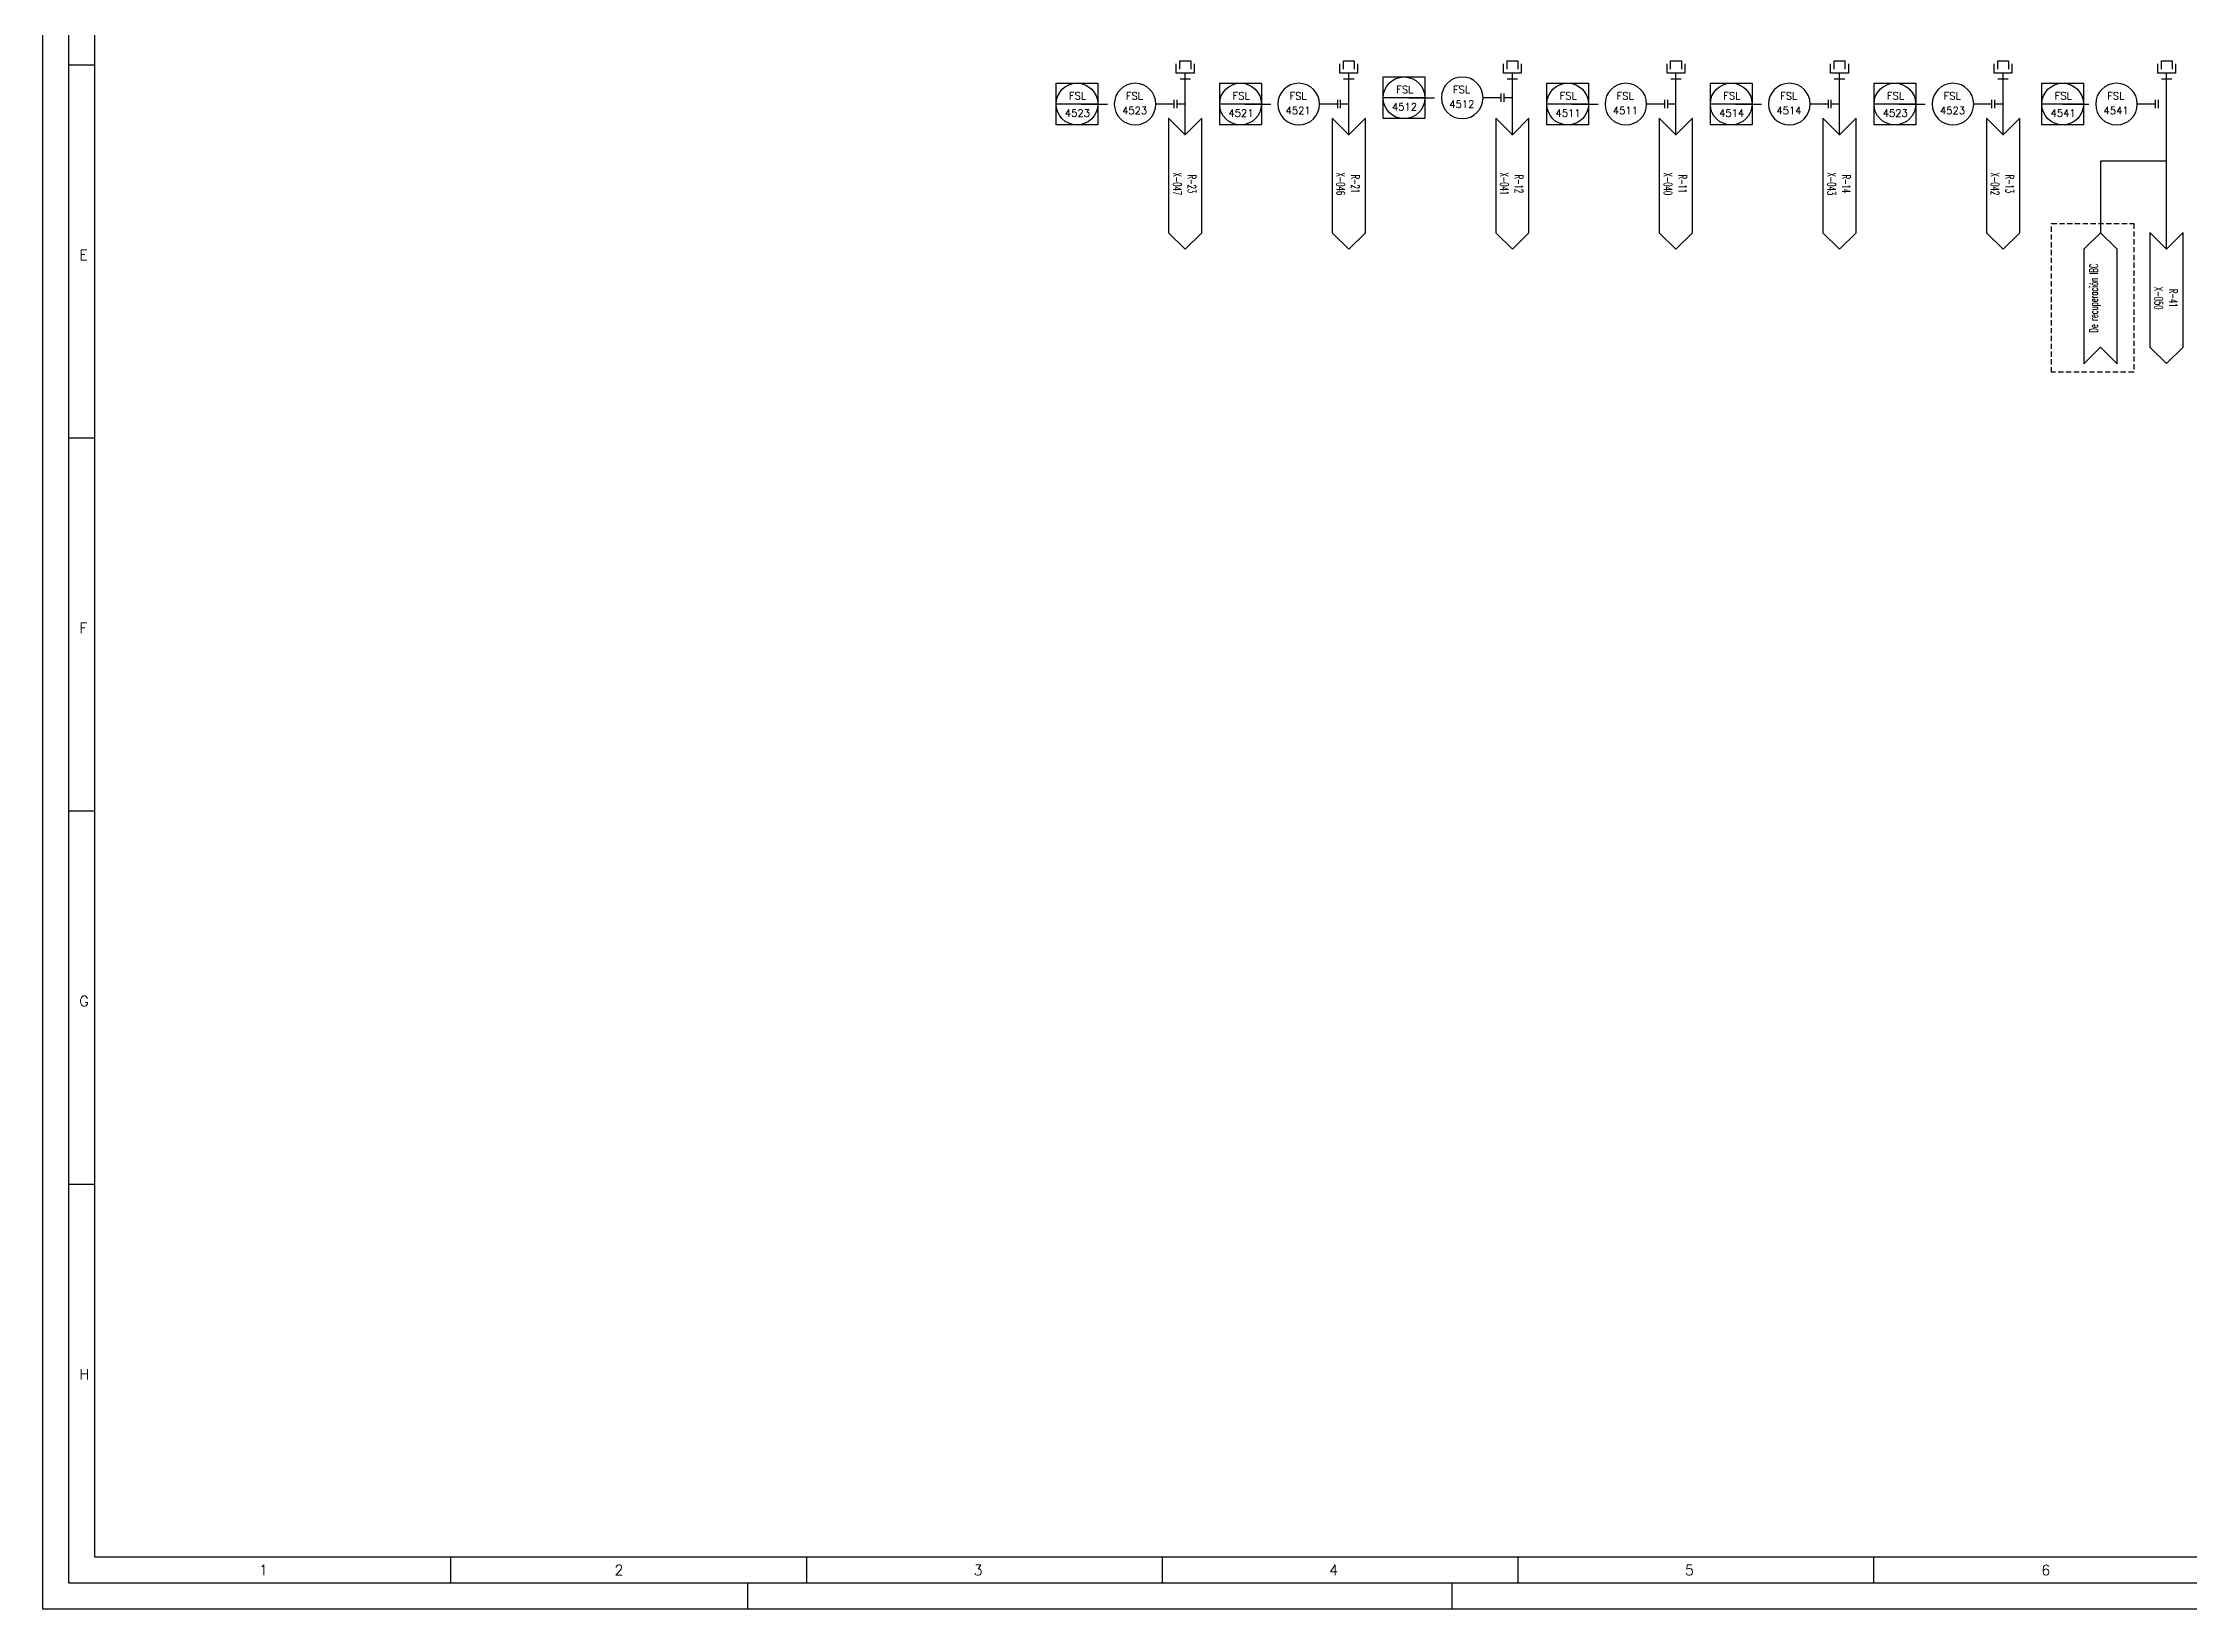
# Model space of a CAD drawing. Header units: millimetres. Extents: x 8 to 428, y 3 to 300.
# Drawn here: x 7.8 to 213.9, y 3.3 to 153.7 of the extents above; entities that cross this region are included whole.
import ezdxf
from ezdxf.enums import TextEntityAlignment as Align

# ---------------------------------------------------------------- set-up
doc = ezdxf.new("R2010")
doc.units = ezdxf.units.MM
doc.linetypes.add('TRAZOS', pattern=[0.75, 0.5, -0.25])
for name, color, linetype in [('CAJETIN', 1, 'Continuous'), ('FORMATO', 7, 'Continuous'), ('INSTRUMENTOS', 1, 'Continuous'), ('TEX', 7, 'Continuous'), ('TUBERIA', 5, 'Continuous'), ('VALVULAS Y ACCESORIOS', 1, 'Continuous')]:
    doc.layers.add(name, color=color, linetype=linetype)
doc.layers.add('TUBERÍA2', color=1, linetype='TRAZOS', true_color=0xff0000)
doc.styles.add('PY', font='ROMANS.shx')
doc.styles.add('PY1', font='ROMANS.shx', dxfattribs={"width": 0.8})

# ---------------------------------------------------------------- blocks, each defined once
blk = doc.blocks.new('BANDERA DE FLUJO')
at = {"layer": 'TEX', "color": 1, "ltscale": 0.1, "flags": 128}
blk.add_lwpolyline([(-4, 4), (-31.46, 4), (-27.46, 0), (-31.46, -4), (-4, -4), (0, 0)], close=True, dxfattribs=at)
at = {"layer": 'TEX', "style": 'PY1', "width": 0.8}
for tag, p in [('ETIQUETA-LINEA-1', (-15.73, 0.61)), ('ETIQUETA-LINEA-2', (-15.73, -2.91))]:
    blk.add_attdef(tag, text='', height=2, dxfattribs=at).set_placement(p, align=Align.CENTER)
blk = doc.blocks.new('SEÑAL CIR')
at = {"color": 1}
blk.add_circle((0, 5.7), 5.7, dxfattribs=at)
at = {"layer": 'INSTRUMENTOS', "linetype": 'Continuous', "style": 'PY', "flags": 4}
for p in [(0.18, 6.94), (0.13, 2.95)]:
    blk.add_attdef('---', text='', height=2, dxfattribs=at).set_placement(p, align=Align.CENTER)
blk = doc.blocks.new('SEÑAL CIRCU MARCO')
at = {"color": 1, "linetype": 'Continuous', "ltscale": 0.5}
blk.add_line((5.7, 5.7), (-5.7, 5.7), dxfattribs=at)
at = {"color": 1, "flags": 128}
blk.add_lwpolyline([(5.7, 0), (-5.7, 0), (-5.7, 11.4), (5.7, 11.4)], close=True, dxfattribs=at)
at = {"color": 1}
blk.add_circle((0, 5.7), 5.7, dxfattribs=at)
at = {"style": 'PY'}
for tag, p in [('XXX', (0.18, 7.98)), ('YYY', (0.13, 3.24))]:
    blk.add_attdef(tag, text='', height=2, dxfattribs=at).set_placement(p, align=Align.MIDDLE)
blk = doc.blocks.new('MARCO-A1')
at = {"layer": 'FORMATO', "color": 5}
for p, q in [((5, 297), (10, 297)), ((5, 225.25), (10, 225.25)), ((5, 153.5), (10, 153.5)), ((5, 81.75), (10, 81.75)), ((78.42, 10), (78.42, 5)), ((146.83, 10), (146.83, 5)), ((215.25, 10), (215.25, 5)), ((283.67, 10), (283.67, 5)), ((352.08, 10), (352.08, 5))]:
    blk.add_line(p, q, dxfattribs=at)
at = {"layer": 'FORMATO', "color": 1, "linetype": 'Continuous'}
for p, q in [((135.5, 5), (135.5, 0)), ((271, 5), (271, 0))]:
    blk.add_line(p, q, dxfattribs=at)
at = {"layer": 'FORMATO', "color": 1}
blk.add_lwpolyline([(0, 594), (841, 594), (841, 0), (0, 0)], close=True, dxfattribs=at)
at = {"layer": 'FORMATO', "color": 5}
blk.add_lwpolyline([(5, 589), (836, 589), (836, 5), (5, 5)], close=True, dxfattribs=at)
at = {"layer": 'FORMATO', "color": 8, "linetype": 'Continuous'}
blk.add_lwpolyline([(10, 584), (831, 584), (831, 10), (10, 10)], close=True, dxfattribs=at)
at = {"layer": 'FORMATO', "color": 1, "style": 'PY'}
for s, p in [('E', (7, 259.42)), ('F', (7, 187.67)), ('G', (7, 115.92)), ('H', (7, 44.17)), ('1', (41.52, 6.5)), ('2', (109.93, 6.5)), ('3', (178.99, 6.5)), ('4', (247.4, 6.5)), ('5', (315.82, 6.5)), ('6', (384.34, 6.5))]:
    blk.add_text(s, height=2, dxfattribs=at).set_placement(p)

msp = doc.modelspace()

# ---------------------------------------------------------------- linework, layer by layer
at = {"color": 1}
for p, q in [((117.02, 150.23), (118.02, 150.23)), ((132.73, 150.23), (133.74, 150.23)), ((148.44, 150.23), (149.45, 150.23)), ((164.15, 150.23), (165.16, 150.23)), ((179.86, 150.23), (180.87, 150.23)), ((195.58, 150.23), (196.58, 150.23)), ((211.29, 150.23), (212.29, 150.23)), ((116.46, 147.81), (114.71, 147.81)), ((132.17, 147.81), (130.42, 147.81)), ((147.88, 148.41), (146.13, 148.41)), ((163.59, 147.81), (161.84, 147.81)), ((179.3, 147.81), (177.55, 147.81)), ((195.01, 147.81), (193.26, 147.81)), ((210.72, 147.81), (208.97, 147.81))]:
    msp.add_line(p, q, dxfattribs=at)
at = {"color": 1, "flags": 128}
for points in [[(118.37, 151.67), (118.37, 150.77), (116.66, 150.77), (116.66, 151.67)], [(117.52, 144.84), (117.52, 150.77)], [(134.08, 151.67), (134.08, 150.77), (132.37, 150.77), (132.37, 151.67)], [(133.23, 144.84), (133.23, 150.77)], [(149.8, 151.67), (149.8, 150.77), (148.09, 150.77), (148.09, 151.67)], [(148.94, 144.84), (148.94, 150.77)], [(165.51, 151.67), (165.51, 150.77), (163.8, 150.77), (163.8, 151.67)], [(164.65, 144.84), (164.65, 150.77)], [(181.22, 151.67), (181.22, 150.77), (179.51, 150.77), (179.51, 151.67)], [(180.36, 144.84), (180.36, 150.77)], [(196.93, 151.67), (196.93, 150.77), (195.22, 150.77), (195.22, 151.67)], [(196.07, 144.84), (196.07, 150.77)], [(212.64, 151.67), (212.64, 150.77), (210.93, 150.77), (210.93, 151.67)], [(211.78, 133.86), (211.78, 150.77)]]:
    msp.add_lwpolyline(points, dxfattribs=at)
at = {"layer": 'CAJETIN', "color": 1, "linetype": 'TRAZOS', "ltscale": 5}
for p, q in [((107.54, 147.81), (110.71, 147.81)), ((123.25, 147.81), (126.42, 147.81)), ((138.96, 148.41), (142.13, 148.41)), ((154.67, 147.81), (157.84, 147.81)), ((170.38, 147.81), (173.55, 147.81)), ((186.09, 147.81), (189.26, 147.81)), ((201.8, 147.81), (204.97, 147.81))]:
    msp.add_line(p, q, dxfattribs=at)
at = {"layer": 'INSTRUMENTOS', "color": 1, "ltscale": 0.1, "flags": 128}
for points in [[(117.01, 151.17), (117.01, 151.95), (118.05, 151.95), (118.05, 151.17)], [(132.72, 151.17), (132.72, 151.95), (133.76, 151.95), (133.76, 151.17)], [(148.43, 151.17), (148.43, 151.95), (149.47, 151.95), (149.47, 151.17)], [(164.14, 151.17), (164.14, 151.95), (165.18, 151.95), (165.18, 151.17)], [(179.85, 151.17), (179.85, 151.95), (180.89, 151.95), (180.89, 151.17)], [(195.57, 151.17), (195.57, 151.95), (196.6, 151.95), (196.6, 151.17)], [(211.28, 151.17), (211.28, 151.95), (212.31, 151.95), (212.31, 151.17)]]:
    msp.add_lwpolyline(points, dxfattribs=at)
at = {"layer": 'TUBERIA', "linetype": 'Continuous'}
for p, q in [((117.52, 147.81), (116.73, 147.81)), ((133.23, 147.81), (132.44, 147.81)), ((148.94, 148.41), (148.15, 148.41)), ((164.65, 147.81), (163.86, 147.81)), ((180.36, 147.81), (179.57, 147.81)), ((196.07, 147.81), (195.28, 147.81)), ((211.78, 142.32), (210.99, 142.32))]:
    msp.add_line(p, q, dxfattribs=at)
at = {"layer": 'TUBERIA'}
for p, q in [((211.78, 142.32), (205.43, 142.32)), ((205.43, 142.32), (205.43, 135.46))]:
    msp.add_line(p, q, dxfattribs=at)
at = {"layer": 'TUBERÍA2', "color": 2}
msp.add_lwpolyline([(200.73, 136.33), (208.62, 136.33), (208.62, 122.05), (200.73, 122.05)], close=True, dxfattribs=at)
at = {"layer": 'VALVULAS Y ACCESORIOS', "ltscale": 0.1}
for p, q in [((147.88, 148.01), (147.88, 148.81)), ((148.15, 148.01), (148.15, 148.81)), ((116.46, 147.41), (116.46, 148.21)), ((116.73, 147.41), (116.73, 148.21)), ((132.17, 147.41), (132.17, 148.21)), ((132.44, 147.41), (132.44, 148.21)), ((163.59, 147.41), (163.59, 148.21)), ((163.86, 147.41), (163.86, 148.21)), ((179.3, 147.41), (179.3, 148.21)), ((179.57, 147.41), (179.57, 148.21)), ((195.01, 147.41), (195.01, 148.21)), ((195.28, 147.41), (195.28, 148.21)), ((210.72, 147.41), (210.72, 148.21)), ((210.99, 147.41), (210.99, 148.21))]:
    msp.add_line(p, q, dxfattribs=at)

# ---------------------------------------------------------------- block references
at = {"xscale": 0.499409123998651, "yscale": 0.499409123998651, "zscale": 0.499409123998651}
msp.add_blockref('MARCO-A1', (7.8, 3.27), dxfattribs=at)
at = {"xscale": 0.3511153654362715, "yscale": 0.3511153654362715, "zscale": 0.3511153654362715}
for p, values in [((107.12, 145.81), {'XXX': 'FSL', 'YYY': '4523'}), ((122.83, 145.81), {'XXX': 'FSL', 'YYY': '4521'}), ((138.54, 146.41), {'XXX': 'FSL', 'YYY': '4512'}), ((154.25, 145.81), {'XXX': 'FSL', 'YYY': '4511'}), ((169.96, 145.81), {'XXX': 'FSL', 'YYY': '4514'}), ((185.68, 145.81), {'XXX': 'FSL', 'YYY': '4523'}), ((201.8, 145.81), {'XXX': 'FSL', 'YYY': '4541'})]:
    msp.add_blockref('SEÑAL CIRCU MARCO', p, dxfattribs=at).add_auto_attribs(values)
at = {"linetype": 'Continuous'}
ref = msp.add_blockref('SEÑAL CIR', (112.71, 145.81), dxfattribs=dict(at, xscale=-0.3508399999998801, yscale=0.3508399999998801, zscale=0.3508399999998801))
ref.add_attrib('---', 'FSL', dxfattribs={"layer": 'INSTRUMENTOS', "color": 7, "linetype": 'Continuous', "height": 0.702, "style": 'PY'}).set_placement((112.64, 148.24), align=Align.CENTER)
ref.add_attrib('---', '4523', dxfattribs={"layer": 'INSTRUMENTOS', "color": 7, "linetype": 'Continuous', "height": 0.702, "style": 'PY'}).set_placement((112.66, 146.84), align=Align.CENTER)
ref = msp.add_blockref('SEÑAL CIR', (128.42, 145.81), dxfattribs=dict(at, xscale=-0.3508399999998801, yscale=0.3508399999998801, zscale=0.3508399999998801))
ref.add_attrib('---', 'FSL', dxfattribs={"layer": 'INSTRUMENTOS', "color": 7, "linetype": 'Continuous', "height": 0.702, "style": 'PY'}).set_placement((128.36, 148.24), align=Align.CENTER)
ref.add_attrib('---', '4521', dxfattribs={"layer": 'INSTRUMENTOS', "color": 7, "linetype": 'Continuous', "height": 0.702, "style": 'PY'}).set_placement((128.37, 146.84), align=Align.CENTER)
ref = msp.add_blockref('SEÑAL CIR', (144.13, 146.41), dxfattribs=dict(at, xscale=-0.3508399999998801, yscale=0.3508399999998801, zscale=0.3508399999998801))
ref.add_attrib('---', 'FSL', dxfattribs={"layer": 'INSTRUMENTOS', "color": 7, "linetype": 'Continuous', "height": 0.702, "style": 'PY'}).set_placement((144.07, 148.85), align=Align.CENTER)
ref.add_attrib('---', '4512', dxfattribs={"layer": 'INSTRUMENTOS', "color": 7, "linetype": 'Continuous', "height": 0.702, "style": 'PY'}).set_placement((144.09, 147.45), align=Align.CENTER)
ref = msp.add_blockref('SEÑAL CIR', (159.84, 145.81), dxfattribs=dict(at, xscale=-0.3508399999998801, yscale=0.3508399999998801, zscale=0.3508399999998801))
ref.add_attrib('---', 'FSL', dxfattribs={"layer": 'INSTRUMENTOS', "color": 7, "linetype": 'Continuous', "height": 0.702, "style": 'PY'}).set_placement((159.78, 148.24), align=Align.CENTER)
ref.add_attrib('---', '4511', dxfattribs={"layer": 'INSTRUMENTOS', "color": 7, "linetype": 'Continuous', "height": 0.702, "style": 'PY'}).set_placement((159.8, 146.84), align=Align.CENTER)
ref = msp.add_blockref('SEÑAL CIR', (175.55, 145.81), dxfattribs=dict(at, xscale=-0.3508399999998801, yscale=0.3508399999998801, zscale=0.3508399999998801))
ref.add_attrib('---', 'FSL', dxfattribs={"layer": 'INSTRUMENTOS', "color": 7, "linetype": 'Continuous', "height": 0.702, "style": 'PY'}).set_placement((175.49, 148.24), align=Align.CENTER)
ref.add_attrib('---', '4514', dxfattribs={"layer": 'INSTRUMENTOS', "color": 7, "linetype": 'Continuous', "height": 0.702, "style": 'PY'}).set_placement((175.51, 146.84), align=Align.CENTER)
ref = msp.add_blockref('SEÑAL CIR', (191.26, 145.81), dxfattribs=dict(at, xscale=-0.3508399999998801, yscale=0.3508399999998801, zscale=0.3508399999998801))
ref.add_attrib('---', 'FSL', dxfattribs={"layer": 'INSTRUMENTOS', "color": 7, "linetype": 'Continuous', "height": 0.702, "style": 'PY'}).set_placement((191.2, 148.24), align=Align.CENTER)
ref.add_attrib('---', '4523', dxfattribs={"layer": 'INSTRUMENTOS', "color": 7, "linetype": 'Continuous', "height": 0.702, "style": 'PY'}).set_placement((191.22, 146.84), align=Align.CENTER)
ref = msp.add_blockref('SEÑAL CIR', (206.97, 145.81), dxfattribs=dict(at, xscale=-0.3508399999998801, yscale=0.3508399999998801, zscale=0.3508399999998801))
ref.add_attrib('---', 'FSL', dxfattribs={"layer": 'INSTRUMENTOS', "color": 7, "linetype": 'Continuous', "height": 0.702, "style": 'PY'}).set_placement((206.91, 148.24), align=Align.CENTER)
ref.add_attrib('---', '4541', dxfattribs={"layer": 'INSTRUMENTOS', "color": 7, "linetype": 'Continuous', "height": 0.702, "style": 'PY'}).set_placement((206.93, 146.84), align=Align.CENTER)
ref = msp.add_blockref('BANDERA DE FLUJO', (117.52, 133.86), dxfattribs=dict(xscale=0.4, yscale=0.4, zscale=0.4, rotation=270))
ref.add_attrib('ETIQUETA-LINEA-1', 'R-23', dxfattribs={"layer": 'TEX', "height": 0.8, "rotation": 270, "style": 'PY1', "width": 0.6}).set_placement((117.76, 140.15), align=Align.CENTER)
ref.add_attrib('ETIQUETA-LINEA-2', 'X-047', dxfattribs={"layer": 'TEX', "height": 0.8, "rotation": 270, "style": 'PY1', "width": 0.6}).set_placement((116.35, 140.15), align=Align.CENTER)
ref = msp.add_blockref('BANDERA DE FLUJO', (133.23, 133.86), dxfattribs=dict(xscale=0.4, yscale=0.4, zscale=0.4, rotation=270))
ref.add_attrib('ETIQUETA-LINEA-1', 'R-21', dxfattribs={"layer": 'TEX', "height": 0.8, "rotation": 270, "style": 'PY1', "width": 0.6}).set_placement((133.47, 140.15), align=Align.CENTER)
ref.add_attrib('ETIQUETA-LINEA-2', 'X-046', dxfattribs={"layer": 'TEX', "height": 0.8, "rotation": 270, "style": 'PY1', "width": 0.6}).set_placement((132.06, 140.15), align=Align.CENTER)
ref = msp.add_blockref('BANDERA DE FLUJO', (148.94, 133.86), dxfattribs=dict(xscale=0.4, yscale=0.4, zscale=0.4, rotation=270))
ref.add_attrib('ETIQUETA-LINEA-1', 'R-12', dxfattribs={"layer": 'TEX', "height": 0.8, "rotation": 270, "style": 'PY1', "width": 0.6}).set_placement((149.18, 140.15), align=Align.CENTER)
ref.add_attrib('ETIQUETA-LINEA-2', 'X-041', dxfattribs={"layer": 'TEX', "height": 0.8, "rotation": 270, "style": 'PY1', "width": 0.6}).set_placement((147.78, 140.15), align=Align.CENTER)
ref = msp.add_blockref('BANDERA DE FLUJO', (164.65, 133.86), dxfattribs=dict(xscale=0.4, yscale=0.4, zscale=0.4, rotation=270))
ref.add_attrib('ETIQUETA-LINEA-1', 'R-11', dxfattribs={"layer": 'TEX', "height": 0.8, "rotation": 270, "style": 'PY1', "width": 0.6}).set_placement((164.89, 140.15), align=Align.CENTER)
ref.add_attrib('ETIQUETA-LINEA-2', 'X-040', dxfattribs={"layer": 'TEX', "height": 0.8, "rotation": 270, "style": 'PY1', "width": 0.6}).set_placement((163.49, 140.15), align=Align.CENTER)
ref = msp.add_blockref('BANDERA DE FLUJO', (180.36, 133.86), dxfattribs=dict(xscale=0.4, yscale=0.4, zscale=0.4, rotation=270))
ref.add_attrib('ETIQUETA-LINEA-1', 'R-14', dxfattribs={"layer": 'TEX', "height": 0.8, "rotation": 270, "style": 'PY1', "width": 0.6}).set_placement((180.61, 140.15), align=Align.CENTER)
ref.add_attrib('ETIQUETA-LINEA-2', 'X-043', dxfattribs={"layer": 'TEX', "height": 0.8, "rotation": 270, "style": 'PY1', "width": 0.6}).set_placement((179.2, 140.15), align=Align.CENTER)
ref = msp.add_blockref('BANDERA DE FLUJO', (196.07, 133.86), dxfattribs=dict(xscale=0.4, yscale=0.4, zscale=0.4, rotation=270))
ref.add_attrib('ETIQUETA-LINEA-1', 'R-13', dxfattribs={"layer": 'TEX', "height": 0.8, "rotation": 270, "style": 'PY1', "width": 0.6}).set_placement((196.32, 140.15), align=Align.CENTER)
ref.add_attrib('ETIQUETA-LINEA-2', 'X-042', dxfattribs={"layer": 'TEX', "height": 0.8, "rotation": 270, "style": 'PY1', "width": 0.6}).set_placement((194.91, 140.15), align=Align.CENTER)
ref = msp.add_blockref('BANDERA DE FLUJO', (205.43, 135.46), dxfattribs=dict(xscale=0.4, yscale=0.4, zscale=0.4, rotation=89.99999999999999))
ref.add_attrib('ETIQUETA-LINEA-1', 'De recuperación IBC', dxfattribs={"layer": 'TEX', "height": 0.8, "rotation": 90, "style": 'PY1', "width": 0.6}).set_placement((205.19, 129.17), align=Align.CENTER)
ref = msp.add_blockref('BANDERA DE FLUJO', (211.78, 122.88), dxfattribs=dict(xscale=0.4, yscale=0.4, zscale=0.4, rotation=270))
ref.add_attrib('ETIQUETA-LINEA-1', 'R-41', dxfattribs={"layer": 'TEX', "height": 0.8, "rotation": 270, "style": 'PY1', "width": 0.6}).set_placement((212.03, 129.17), align=Align.CENTER)
ref.add_attrib('ETIQUETA-LINEA-2', 'X-050', dxfattribs={"layer": 'TEX', "height": 0.8, "rotation": 270, "style": 'PY1', "width": 0.6}).set_placement((210.62, 129.17), align=Align.CENTER)

doc.saveas('drawing.dxf')
